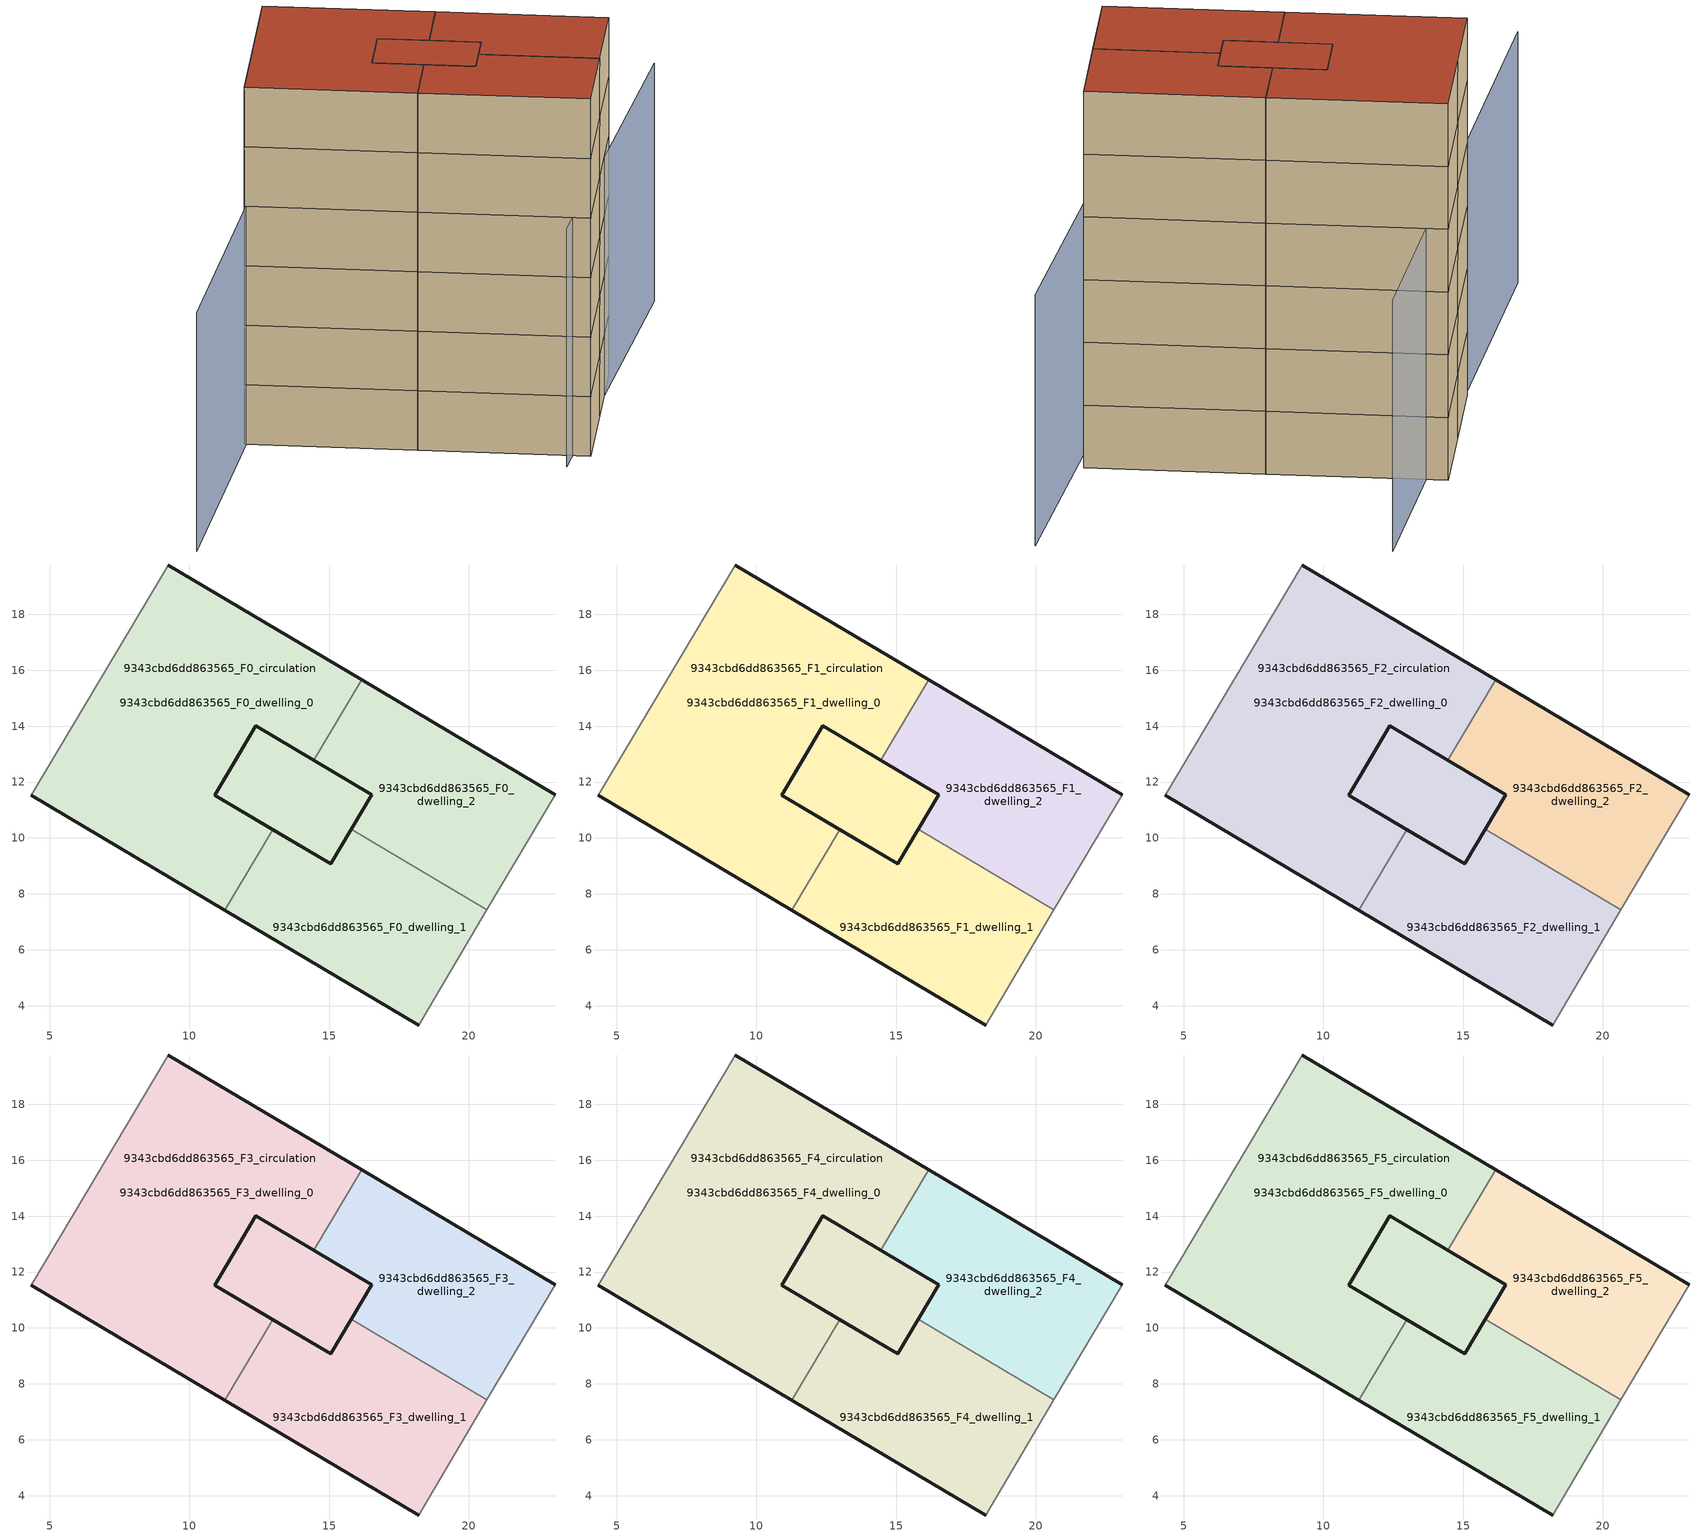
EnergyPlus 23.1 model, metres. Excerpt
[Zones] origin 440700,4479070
9343cbd6dd863565_F0_dwelling_0
 floor ground (EU_floor_Construction): 16.53,11.54 15.06,9.07 10.91,11.53 12.37,14.01 14.45,12.77 z0; 16.16,15.66 14.45,12.77 12.37,14.01 11.64,12.77 10.91,11.53 12.98,10.3 11.27,7.42 4.35,11.53 6.79,15.65 9.24,19.77 z0
 wall outside (EU_wall_Construction): 16.16,15.66 9.24,19.77 / 4.35,11.53 11.27,7.42 / 12.98,10.3 10.91,11.53 11.64,12.77 12.37,14.01 14.45,12.77 z0:3
 wall adiabatic (EU_wall_Construction): 9.24,19.77 6.79,15.65 4.35,11.53 z0:3
 wall to 9343cbd6dd863565_F0_dwelling_2 (EU_wall_Construction): 14.45,12.77 16.16,15.66 z0:3
 wall to 9343cbd6dd863565_F0_dwelling_1 (EU_wall_Construction): 11.27,7.42 12.98,10.3 z0:3
9343cbd6dd863565_F0_dwelling_1
 floor ground (EU_floor_Construction): 20.64,7.43 18.2,3.31 11.27,7.42 12.98,10.3 13.98,9.71 15.06,9.07 15.8,10.3 z0; 16.53,11.54 15.8,10.3 15.06,9.07 13.98,9.71 10.91,11.53 12.37,14.01 z0
 wall outside (EU_wall_Construction): 11.27,7.42 18.2,3.31 / 15.8,10.3 15.06,9.07 12.98,10.3 z0:3
 wall adiabatic (EU_wall_Construction): 18.2,3.31 20.64,7.43 z0:3
 wall to 9343cbd6dd863565_F0_dwelling_2 (EU_wall_Construction): 20.64,7.43 15.8,10.3 z0:3
9343cbd6dd863565_F0_dwelling_2
 floor ground (EU_floor_Construction): 14.45,12.77 16.53,11.54 15.8,10.3 15.06,9.07 10.91,11.53 12.37,14.01 z0; 23.09,11.55 20.64,7.43 15.8,10.3 16.53,11.54 14.45,12.77 16.16,15.66 z0
 wall outside (EU_wall_Construction): 23.09,11.55 16.16,15.66 / 14.45,12.77 16.53,11.54 15.8,10.3 z0:3
 wall adiabatic (EU_wall_Construction): 20.64,7.43 23.09,11.55 z0:3
9343cbd6dd863565_F0_circulation
 floor ground (EU_floor_Construction): 14.45,12.77 16.53,11.54 15.8,10.3 15.06,9.07 13.98,9.71 10.91,11.53 12.37,14.01 z0; 16.16,15.66 14.45,12.77 12.37,14.01 11.64,12.77 10.91,11.53 12.98,10.3 11.27,7.42 4.35,11.53 6.79,15.65 9.24,19.77 z0; 20.64,7.43 18.2,3.31 11.27,7.42 12.98,10.3 13.86,9.78 15.06,9.07 15.8,10.3 z0; 23.09,11.55 20.64,7.43 15.8,10.3 16.53,11.54 14.45,12.77 16.16,15.66 z0
 wall outside (EU_wall_Construction): 15.06,9.07 16.53,11.54 12.37,14.01 10.91,11.53 15.06,9.07 z0:3
9343cbd6dd863565_F1_dwelling_0
 floor outside (EU_floor_Construction): 16.16,15.66 14.45,12.77 12.37,14.01 11.64,12.77 10.91,11.53 12.98,10.3 11.27,7.42 4.35,11.53 6.79,15.65 9.24,19.77 z3
 floor to 9343cbd6dd863565_F0_dwelling_0 (EU_floor_Construction): 14.45,12.77 16.53,11.54 15.06,9.07 12.98,10.3 10.91,11.53 11.64,12.77 12.37,14.01 z3
 wall outside (EU_wall_Construction): 16.16,15.66 9.24,19.77 / 4.35,11.53 11.27,7.42 / 12.98,10.3 10.91,11.53 11.64,12.77 12.37,14.01 14.45,12.77 z3:6
 wall adiabatic (EU_wall_Construction): 9.24,19.77 6.79,15.65 4.35,11.53 z3:6
 wall to 9343cbd6dd863565_F1_dwelling_2 (EU_wall_Construction): 14.45,12.77 16.16,15.66 z3:6
 wall to 9343cbd6dd863565_F1_dwelling_1 (EU_wall_Construction): 11.27,7.42 12.98,10.3 z3:6
9343cbd6dd863565_F1_dwelling_1
 floor to 9343cbd6dd863565_F0_dwelling_1 (EU_floor_Construction): 20.64,7.43 18.2,3.31 11.27,7.42 12.98,10.3 14.58,9.35 15.06,9.07 15.8,10.3 z3; 16.53,11.54 15.8,10.3 15.06,9.07 13.98,9.71 10.91,11.53 12.37,14.01 z3
 wall outside (EU_wall_Construction): 11.27,7.42 18.2,3.31 / 15.8,10.3 15.06,9.07 12.98,10.3 z3:6
 wall adiabatic (EU_wall_Construction): 18.2,3.31 20.64,7.43 z3:6
 wall to 9343cbd6dd863565_F1_dwelling_2 (EU_wall_Construction): 20.64,7.43 15.8,10.3 z3:6
9343cbd6dd863565_F1_dwelling_2
 floor to 9343cbd6dd863565_F0_dwelling_2 (EU_floor_Construction): 23.09,11.55 20.64,7.43 15.8,10.3 16.53,11.54 14.45,12.77 16.16,15.66 z3; 14.45,12.77 16.53,11.54 15.8,10.3 15.06,9.07 10.91,11.53 12.37,14.01 z3
 wall outside (EU_wall_Construction): 23.09,11.55 16.16,15.66 / 14.45,12.77 16.53,11.54 15.8,10.3 z3:6
 wall adiabatic (EU_wall_Construction): 20.64,7.43 23.09,11.55 z3:6
9343cbd6dd863565_F1_circulation
 floor outside (EU_floor_Construction): 23.09,11.55 20.64,7.43 15.8,10.3 16.53,11.54 14.45,12.77 16.16,15.66 z3
 floor to 9343cbd6dd863565_F0_circulation (EU_floor_Construction): 14.45,12.77 16.53,11.54 15.8,10.3 15.06,9.07 13.98,9.71 10.91,11.53 12.37,14.01 z3; 16.16,15.66 14.45,12.77 12.37,14.01 11.64,12.77 10.91,11.53 12.98,10.3 11.27,7.42 4.35,11.53 6.79,15.65 9.24,19.77 z3; 20.64,7.43 18.2,3.31 11.27,7.42 12.98,10.3 13.86,9.78 15.06,9.07 15.8,10.3 z3
 wall outside (EU_wall_Construction): 15.06,9.07 16.53,11.54 12.37,14.01 10.91,11.53 15.06,9.07 z3:6
9343cbd6dd863565_F2_dwelling_0
 floor outside (EU_floor_Construction): 16.16,15.66 14.45,12.77 12.37,14.01 11.64,12.77 10.91,11.53 12.98,10.3 11.27,7.42 4.35,11.53 6.79,15.65 9.24,19.77 z6
 floor to 9343cbd6dd863565_F1_dwelling_0 (EU_floor_Construction): 14.45,12.77 16.53,11.54 15.06,9.07 12.98,10.3 10.91,11.53 11.64,12.77 12.37,14.01 z6
 wall outside (EU_wall_Construction): 16.16,15.66 9.24,19.77 / 4.35,11.53 11.27,7.42 / 12.98,10.3 10.91,11.53 11.64,12.77 12.37,14.01 14.45,12.77 z6:9
 wall adiabatic (EU_wall_Construction): 9.24,19.77 6.79,15.65 4.35,11.53 z6:9
 wall to 9343cbd6dd863565_F2_dwelling_2 (EU_wall_Construction): 14.45,12.77 16.16,15.66 z6:9
 wall to 9343cbd6dd863565_F2_dwelling_1 (EU_wall_Construction): 11.27,7.42 12.98,10.3 z6:9
9343cbd6dd863565_F2_dwelling_1
 floor to 9343cbd6dd863565_F1_dwelling_1 (EU_floor_Construction): 20.64,7.43 18.2,3.31 11.27,7.42 12.98,10.3 14.58,9.35 15.06,9.07 15.8,10.3 z6; 16.53,11.54 15.8,10.3 15.06,9.07 13.98,9.71 10.91,11.53 12.37,14.01 z6
 wall outside (EU_wall_Construction): 11.27,7.42 18.2,3.31 / 15.8,10.3 15.06,9.07 12.98,10.3 z6:9
 wall adiabatic (EU_wall_Construction): 18.2,3.31 20.64,7.43 z6:9
 wall to 9343cbd6dd863565_F2_dwelling_2 (EU_wall_Construction): 20.64,7.43 15.8,10.3 z6:9
9343cbd6dd863565_F2_dwelling_2
 floor to 9343cbd6dd863565_F1_dwelling_2 (EU_floor_Construction): 23.09,11.55 20.64,7.43 15.8,10.3 16.53,11.54 14.45,12.77 16.16,15.66 z6; 14.45,12.77 16.53,11.54 15.8,10.3 15.06,9.07 10.91,11.53 12.37,14.01 z6
 wall outside (EU_wall_Construction): 23.09,11.55 16.16,15.66 / 14.45,12.77 16.53,11.54 15.8,10.3 z6:9
 wall adiabatic (EU_wall_Construction): 20.64,7.43 23.09,11.55 z6:9
9343cbd6dd863565_F2_circulation
 floor outside (EU_floor_Construction): 23.09,11.55 20.64,7.43 15.8,10.3 16.53,11.54 14.45,12.77 16.16,15.66 z6
 floor to 9343cbd6dd863565_F1_circulation (EU_floor_Construction): 14.45,12.77 16.53,11.54 15.8,10.3 15.06,9.07 13.98,9.71 10.91,11.53 12.37,14.01 z6; 16.16,15.66 14.45,12.77 12.37,14.01 11.64,12.77 10.91,11.53 12.98,10.3 11.27,7.42 4.35,11.53 6.79,15.65 9.24,19.77 z6; 20.64,7.43 18.2,3.31 11.27,7.42 12.98,10.3 13.86,9.78 15.06,9.07 15.8,10.3 z6
 wall outside (EU_wall_Construction): 15.06,9.07 16.53,11.54 12.37,14.01 10.91,11.53 15.06,9.07 z6:9
9343cbd6dd863565_F3_dwelling_0
 floor outside (EU_floor_Construction): 16.16,15.66 14.45,12.77 12.37,14.01 11.64,12.77 10.91,11.53 12.98,10.3 11.27,7.42 4.35,11.53 6.79,15.65 9.24,19.77 z9
 floor to 9343cbd6dd863565_F2_dwelling_0 (EU_floor_Construction): 14.45,12.77 16.53,11.54 15.06,9.07 12.98,10.3 10.91,11.53 11.64,12.77 12.37,14.01 z9
 wall outside (EU_wall_Construction): 16.16,15.66 9.24,19.77 / 4.35,11.53 11.27,7.42 / 12.98,10.3 10.91,11.53 11.64,12.77 12.37,14.01 14.45,12.77 z9:12
 wall adiabatic (EU_wall_Construction): 9.24,19.77 6.79,15.65 4.35,11.53 z9:12
 wall to 9343cbd6dd863565_F3_dwelling_2 (EU_wall_Construction): 14.45,12.77 16.16,15.66 z9:12
 wall to 9343cbd6dd863565_F3_dwelling_1 (EU_wall_Construction): 11.27,7.42 12.98,10.3 z9:12
9343cbd6dd863565_F3_dwelling_1
 floor to 9343cbd6dd863565_F2_dwelling_1 (EU_floor_Construction): 20.64,7.43 18.2,3.31 11.27,7.42 12.98,10.3 14.58,9.35 15.06,9.07 15.8,10.3 z9; 16.53,11.54 15.8,10.3 15.06,9.07 13.98,9.71 10.91,11.53 12.37,14.01 z9
 wall outside (EU_wall_Construction): 11.27,7.42 18.2,3.31 / 15.8,10.3 15.06,9.07 12.98,10.3 z9:12
 wall adiabatic (EU_wall_Construction): 18.2,3.31 20.64,7.43 z9:12
 wall to 9343cbd6dd863565_F3_dwelling_2 (EU_wall_Construction): 20.64,7.43 15.8,10.3 z9:12
9343cbd6dd863565_F3_dwelling_2
 floor to 9343cbd6dd863565_F2_dwelling_2 (EU_floor_Construction): 23.09,11.55 20.64,7.43 15.8,10.3 16.53,11.54 14.45,12.77 16.16,15.66 z9; 14.45,12.77 16.53,11.54 15.8,10.3 15.06,9.07 10.91,11.53 12.37,14.01 z9
 wall outside (EU_wall_Construction): 23.09,11.55 16.16,15.66 / 14.45,12.77 16.53,11.54 15.8,10.3 z9:12
 wall adiabatic (EU_wall_Construction): 20.64,7.43 23.09,11.55 z9:12
9343cbd6dd863565_F3_circulation
 floor outside (EU_floor_Construction): 23.09,11.55 20.64,7.43 15.8,10.3 16.53,11.54 14.45,12.77 16.16,15.66 z9
 floor to 9343cbd6dd863565_F2_circulation (EU_floor_Construction): 14.45,12.77 16.53,11.54 15.8,10.3 15.06,9.07 13.98,9.71 10.91,11.53 12.37,14.01 z9; 16.16,15.66 14.45,12.77 12.37,14.01 11.64,12.77 10.91,11.53 12.98,10.3 11.27,7.42 4.35,11.53 6.79,15.65 9.24,19.77 z9; 20.64,7.43 18.2,3.31 11.27,7.42 12.98,10.3 13.86,9.78 15.06,9.07 15.8,10.3 z9
 wall outside (EU_wall_Construction): 15.06,9.07 16.53,11.54 12.37,14.01 10.91,11.53 15.06,9.07 z9:12
9343cbd6dd863565_F4_dwelling_0
 floor outside (EU_floor_Construction): 16.16,15.66 14.45,12.77 12.37,14.01 11.64,12.77 10.91,11.53 12.98,10.3 11.27,7.42 4.35,11.53 6.79,15.65 9.24,19.77 z12
 floor to 9343cbd6dd863565_F3_dwelling_0 (EU_floor_Construction): 14.45,12.77 16.53,11.54 15.06,9.07 12.98,10.3 10.91,11.53 11.64,12.77 12.37,14.01 z12
 wall outside (EU_wall_Construction): 16.16,15.66 9.24,19.77 / 4.35,11.53 11.27,7.42 / 12.98,10.3 10.91,11.53 11.64,12.77 12.37,14.01 14.45,12.77 z12:15
 wall adiabatic (EU_wall_Construction): 9.24,19.77 6.79,15.65 4.35,11.53 z12:15
 wall to 9343cbd6dd863565_F4_dwelling_2 (EU_wall_Construction): 14.45,12.77 16.16,15.66 z12:15
 wall to 9343cbd6dd863565_F4_dwelling_1 (EU_wall_Construction): 11.27,7.42 12.98,10.3 z12:15
9343cbd6dd863565_F4_dwelling_1
 floor to 9343cbd6dd863565_F3_dwelling_1 (EU_floor_Construction): 20.64,7.43 18.2,3.31 11.27,7.42 12.98,10.3 14.58,9.35 15.06,9.07 15.8,10.3 z12; 16.53,11.54 15.8,10.3 15.06,9.07 13.98,9.71 10.91,11.53 12.37,14.01 z12
 wall outside (EU_wall_Construction): 11.27,7.42 18.2,3.31 / 15.8,10.3 15.06,9.07 12.98,10.3 z12:15
 wall adiabatic (EU_wall_Construction): 18.2,3.31 20.64,7.43 z12:15
 wall to 9343cbd6dd863565_F4_dwelling_2 (EU_wall_Construction): 20.64,7.43 15.8,10.3 z12:15
9343cbd6dd863565_F4_dwelling_2
 floor to 9343cbd6dd863565_F3_dwelling_2 (EU_floor_Construction): 23.09,11.55 20.64,7.43 15.8,10.3 16.53,11.54 14.45,12.77 16.16,15.66 z12; 14.45,12.77 16.53,11.54 15.8,10.3 15.06,9.07 10.91,11.53 12.37,14.01 z12
 wall outside (EU_wall_Construction): 23.09,11.55 16.16,15.66 / 14.45,12.77 16.53,11.54 15.8,10.3 z12:15
 wall adiabatic (EU_wall_Construction): 20.64,7.43 23.09,11.55 z12:15
9343cbd6dd863565_F4_circulation
 floor outside (EU_floor_Construction): 23.09,11.55 20.64,7.43 15.8,10.3 16.53,11.54 14.45,12.77 16.16,15.66 z12
 floor to 9343cbd6dd863565_F3_circulation (EU_floor_Construction): 14.45,12.77 16.53,11.54 15.8,10.3 15.06,9.07 13.98,9.71 10.91,11.53 12.37,14.01 z12; 16.16,15.66 14.45,12.77 12.37,14.01 11.64,12.77 10.91,11.53 12.98,10.3 11.27,7.42 4.35,11.53 6.79,15.65 9.24,19.77 z12; 20.64,7.43 18.2,3.31 11.27,7.42 12.98,10.3 13.86,9.78 15.06,9.07 15.8,10.3 z12
 wall outside (EU_wall_Construction): 15.06,9.07 16.53,11.54 12.37,14.01 10.91,11.53 15.06,9.07 z12:15
9343cbd6dd863565_F5_dwelling_0
 floor outside (EU_floor_Construction): 16.16,15.66 14.45,12.77 12.37,14.01 11.64,12.77 10.91,11.53 12.98,10.3 11.27,7.42 4.35,11.53 6.79,15.65 9.24,19.77 z15
 floor to 9343cbd6dd863565_F4_dwelling_0 (EU_floor_Construction): 14.45,12.77 16.53,11.54 15.06,9.07 12.98,10.3 10.91,11.53 11.64,12.77 12.37,14.01 z15
 wall outside (EU_wall_Construction): 16.16,15.66 9.24,19.77 / 4.35,11.53 11.27,7.42 / 12.98,10.3 10.91,11.53 11.64,12.77 12.37,14.01 14.45,12.77 z15:18
 wall adiabatic (EU_wall_Construction): 9.24,19.77 6.79,15.65 4.35,11.53 z15:18
 wall to 9343cbd6dd863565_F5_dwelling_2 (EU_wall_Construction): 14.45,12.77 16.16,15.66 z15:18
 wall to 9343cbd6dd863565_F5_dwelling_1 (EU_wall_Construction): 11.27,7.42 12.98,10.3 z15:18
 roof outside (EU_roof_Construction): 12.98,10.3 10.91,11.53 11.64,12.77 12.37,14.01 14.45,12.77 16.16,15.66 9.24,19.77 6.79,15.65 4.35,11.53 11.27,7.42 z18; 15.06,9.07 16.53,11.54 14.45,12.77 12.37,14.01 10.91,11.53 z18
9343cbd6dd863565_F5_dwelling_1
 floor to 9343cbd6dd863565_F4_dwelling_1 (EU_floor_Construction): 20.64,7.43 18.2,3.31 11.27,7.42 12.98,10.3 14.58,9.35 15.06,9.07 15.8,10.3 z15; 16.53,11.54 15.8,10.3 15.06,9.07 13.98,9.71 10.91,11.53 12.37,14.01 z15
 wall outside (EU_wall_Construction): 11.27,7.42 18.2,3.31 / 15.8,10.3 15.06,9.07 12.98,10.3 z15:18
 wall adiabatic (EU_wall_Construction): 18.2,3.31 20.64,7.43 z15:18
 wall to 9343cbd6dd863565_F5_dwelling_2 (EU_wall_Construction): 20.64,7.43 15.8,10.3 z15:18
 roof outside (EU_roof_Construction): 16.53,11.54 12.37,14.01 10.91,11.53 13.98,9.71 15.06,9.07 15.8,10.3 z18; 18.2,3.31 20.64,7.43 15.8,10.3 15.06,9.07 13.98,9.71 12.98,10.3 11.27,7.42 z18
9343cbd6dd863565_F5_dwelling_2
 floor to 9343cbd6dd863565_F4_dwelling_2 (EU_floor_Construction): 23.09,11.55 20.64,7.43 15.8,10.3 16.53,11.54 14.45,12.77 16.16,15.66 z15; 14.45,12.77 16.53,11.54 15.8,10.3 15.06,9.07 10.91,11.53 12.37,14.01 z15
 wall outside (EU_wall_Construction): 23.09,11.55 16.16,15.66 / 14.45,12.77 16.53,11.54 15.8,10.3 z15:18
 wall adiabatic (EU_wall_Construction): 20.64,7.43 23.09,11.55 z15:18
 roof outside (EU_roof_Construction): 20.64,7.43 23.09,11.55 16.16,15.66 14.45,12.77 16.53,11.54 15.8,10.3 z18; 15.8,10.3 16.53,11.54 14.45,12.77 12.37,14.01 10.91,11.53 15.06,9.07 z18
9343cbd6dd863565_F5_circulation
 floor outside (EU_floor_Construction): 23.09,11.55 20.64,7.43 15.8,10.3 16.53,11.54 14.45,12.77 16.16,15.66 z15
 floor to 9343cbd6dd863565_F4_circulation (EU_floor_Construction): 14.45,12.77 16.53,11.54 15.8,10.3 15.06,9.07 13.98,9.71 10.91,11.53 12.37,14.01 z15; 16.16,15.66 14.45,12.77 12.37,14.01 11.64,12.77 10.91,11.53 12.98,10.3 11.27,7.42 4.35,11.53 6.79,15.65 9.24,19.77 z15; 20.64,7.43 18.2,3.31 11.27,7.42 12.98,10.3 13.86,9.78 15.06,9.07 15.8,10.3 z15
 wall outside (EU_wall_Construction): 15.06,9.07 16.53,11.54 12.37,14.01 10.91,11.53 15.06,9.07 z15:18
 roof outside (EU_roof_Construction): 12.98,10.3 10.91,11.53 11.64,12.77 12.37,14.01 14.45,12.77 16.16,15.66 9.24,19.77 6.79,15.65 4.35,11.53 11.27,7.42 z18; 15.8,10.3 16.53,11.54 14.45,12.77 12.37,14.01 10.91,11.53 13.98,9.71 15.06,9.07 z18; 18.2,3.31 20.64,7.43 15.8,10.3 15.06,9.07 13.86,9.78 12.98,10.3 11.27,7.42 z18; 20.64,7.43 23.09,11.55 16.16,15.66 14.45,12.77 16.53,11.54 15.8,10.3 z18
shading: 16.65,2.69 28.76,18.45 / 14.86,25.83 -3.09,1.19 z0:12
[Building]
EU S2 Campaign: North Axis=0; Terrain=City; Solar Distribution=FullExterior
[Site:Location]
Madrid: Latitude=40.5; Longitude=-3.5; Time Zone=1; Elevation=609
[SizingPeriod:WeatherFileDays]
AnnualSizingPeriod: Begin Month=1; Begin Day of Month=1; End Month=12; End Day of Month=31; Day of Week for Start Day=Monday; Use Weather File Daylight Saving Period=No; Use Weather File Rain and Snow Indicators=No
[MATERIAL]
EU_InternalMass_Material: Roughness=MediumRough; Thickness=0.1; Conductivity=1; Density=1800; Specific Heat=900; Thermal Absorptance=0.9; Solar Absorptance=0.7; Visible Absorptance=0.7
[MATERIAL:NOMASS] Roughness=MediumRough; Thermal Absorptance=0.9; Solar Absorptance=0.7; Visible Absorptance=0.7
Name | Thermal Resistance
EU_wall_NoMass | 1.60022
EU_roof_NoMass | 1.57597
EU_floor_NoMass | 0.470652
[CONSTRUCTION]
EU_wall_Construction: EU_wall_NoMass
EU_roof_Construction: EU_roof_NoMass
EU_floor_Construction: EU_floor_NoMass
EU_InternalMass_Construction: EU_InternalMass_Material
[ZONE] Type=1; Multiplier=1; Ceiling Height=autocalculate; Floor Area=autocalculate; Part of Total Floor Area=Yes
Name | Volume
9343cbd6dd863565_F0_dwelling_0; 9343cbd6dd863565_F1_dwelling_0; 9343cbd6dd863565_F2_dwelling_0; 9343cbd6dd863565_F3_dwelling_0; 9343cbd6dd863565_F4_dwelling_0; 9343cbd6dd863565_F5_dwelling_0 | 252.316
9343cbd6dd863565_F0_dwelling_1 | 146.992
9343cbd6dd863565_F1_dwelling_1; 9343cbd6dd863565_F2_dwelling_1; 9343cbd6dd863565_F3_dwelling_1; 9343cbd6dd863565_F4_dwelling_1; 9343cbd6dd863565_F5_dwelling_1 | 146.993
9343cbd6dd863565_F0_dwelling_2; 9343cbd6dd863565_F1_dwelling_2; 9343cbd6dd863565_F2_dwelling_2; 9343cbd6dd863565_F3_dwelling_2; 9343cbd6dd863565_F4_dwelling_2; 9343cbd6dd863565_F5_dwelling_2 | 146.991
9343cbd6dd863565_F0_circulation; 9343cbd6dd863565_F1_circulation; 9343cbd6dd863565_F2_circulation; 9343cbd6dd863565_F3_circulation; 9343cbd6dd863565_F4_circulation; 9343cbd6dd863565_F5_circulation | 462.965
[INTERNALMASS] Construction=EU_InternalMass_Construction
Name | Zone or ZoneList | Surface Area
9343cbd6dd863565_F0_dwelling_0_EU_InternalMass | 9343cbd6dd863565_F0_dwelling_0 | 70.2164
9343cbd6dd863565_F0_dwelling_1_EU_InternalMass | 9343cbd6dd863565_F0_dwelling_1 | 35.1082
9343cbd6dd863565_F0_dwelling_2_EU_InternalMass | 9343cbd6dd863565_F0_dwelling_2 | 35.1082
9343cbd6dd863565_F1_dwelling_0_EU_InternalMass | 9343cbd6dd863565_F1_dwelling_0 | 70.2164
9343cbd6dd863565_F1_dwelling_1_EU_InternalMass | 9343cbd6dd863565_F1_dwelling_1 | 35.1082
9343cbd6dd863565_F1_dwelling_2_EU_InternalMass | 9343cbd6dd863565_F1_dwelling_2 | 35.1082
9343cbd6dd863565_F2_dwelling_0_EU_InternalMass | 9343cbd6dd863565_F2_dwelling_0 | 70.2164
9343cbd6dd863565_F2_dwelling_1_EU_InternalMass | 9343cbd6dd863565_F2_dwelling_1 | 35.1082
9343cbd6dd863565_F2_dwelling_2_EU_InternalMass | 9343cbd6dd863565_F2_dwelling_2 | 35.1082
9343cbd6dd863565_F3_dwelling_0_EU_InternalMass | 9343cbd6dd863565_F3_dwelling_0 | 70.2164
9343cbd6dd863565_F3_dwelling_1_EU_InternalMass | 9343cbd6dd863565_F3_dwelling_1 | 35.1082
9343cbd6dd863565_F3_dwelling_2_EU_InternalMass | 9343cbd6dd863565_F3_dwelling_2 | 35.1082
9343cbd6dd863565_F4_dwelling_0_EU_InternalMass | 9343cbd6dd863565_F4_dwelling_0 | 70.2164
9343cbd6dd863565_F4_dwelling_1_EU_InternalMass | 9343cbd6dd863565_F4_dwelling_1 | 35.1082
9343cbd6dd863565_F4_dwelling_2_EU_InternalMass | 9343cbd6dd863565_F4_dwelling_2 | 35.1082
9343cbd6dd863565_F5_dwelling_0_EU_InternalMass | 9343cbd6dd863565_F5_dwelling_0 | 70.2164
9343cbd6dd863565_F5_dwelling_1_EU_InternalMass | 9343cbd6dd863565_F5_dwelling_1 | 35.1082
9343cbd6dd863565_F5_dwelling_2_EU_InternalMass | 9343cbd6dd863565_F5_dwelling_2 | 35.1082
[OTHEREQUIPMENT] Fuel Type=Electricity; Design Level Calculation Method=Watts/Area; Power per Zone Floor Area=1; Fraction Latent=0; Fraction Radiant=0; Fraction Lost=0; Carbon Dioxide Generation Rate=0; EndUse Subcategory=EU_Step8_InternalGains
Name | Zone or ZoneList or Space or SpaceList | Schedule
EU_Step8_InternalGain_9343cbd6dd863565_F0_dwelling_0_f000 | 9343cbd6dd863565_F0_dwelling_0 | EU_Step8_GainSchedule_9343cbd6dd863565_F0_dwelling_0_f000
EU_Step8_InternalGain_9343cbd6dd863565_F0_dwelling_1_f000 | 9343cbd6dd863565_F0_dwelling_1 | EU_Step8_GainSchedule_9343cbd6dd863565_F0_dwelling_1_f000
EU_Step8_InternalGain_9343cbd6dd863565_F0_dwelling_2_f000 | 9343cbd6dd863565_F0_dwelling_2 | EU_Step8_GainSchedule_9343cbd6dd863565_F0_dwelling_2_f000
EU_Step8_InternalGain_9343cbd6dd863565_F1_dwelling_0_f000 | 9343cbd6dd863565_F1_dwelling_0 | EU_Step8_GainSchedule_9343cbd6dd863565_F1_dwelling_0_f000
EU_Step8_InternalGain_9343cbd6dd863565_F1_dwelling_1_f000 | 9343cbd6dd863565_F1_dwelling_1 | EU_Step8_GainSchedule_9343cbd6dd863565_F1_dwelling_1_f000
EU_Step8_InternalGain_9343cbd6dd863565_F1_dwelling_2_f000 | 9343cbd6dd863565_F1_dwelling_2 | EU_Step8_GainSchedule_9343cbd6dd863565_F1_dwelling_2_f000
EU_Step8_InternalGain_9343cbd6dd863565_F2_dwelling_0_f000 | 9343cbd6dd863565_F2_dwelling_0 | EU_Step8_GainSchedule_9343cbd6dd863565_F2_dwelling_0_f000
EU_Step8_InternalGain_9343cbd6dd863565_F2_dwelling_1_f000 | 9343cbd6dd863565_F2_dwelling_1 | EU_Step8_GainSchedule_9343cbd6dd863565_F2_dwelling_1_f000
EU_Step8_InternalGain_9343cbd6dd863565_F2_dwelling_2_f000 | 9343cbd6dd863565_F2_dwelling_2 | EU_Step8_GainSchedule_9343cbd6dd863565_F2_dwelling_2_f000
EU_Step8_InternalGain_9343cbd6dd863565_F3_dwelling_0_f000 | 9343cbd6dd863565_F3_dwelling_0 | EU_Step8_GainSchedule_9343cbd6dd863565_F3_dwelling_0_f000
EU_Step8_InternalGain_9343cbd6dd863565_F3_dwelling_1_f000 | 9343cbd6dd863565_F3_dwelling_1 | EU_Step8_GainSchedule_9343cbd6dd863565_F3_dwelling_1_f000
EU_Step8_InternalGain_9343cbd6dd863565_F3_dwelling_2_f000 | 9343cbd6dd863565_F3_dwelling_2 | EU_Step8_GainSchedule_9343cbd6dd863565_F3_dwelling_2_f000
EU_Step8_InternalGain_9343cbd6dd863565_F4_dwelling_0_f000 | 9343cbd6dd863565_F4_dwelling_0 | EU_Step8_GainSchedule_9343cbd6dd863565_F4_dwelling_0_f000
EU_Step8_InternalGain_9343cbd6dd863565_F4_dwelling_1_f000 | 9343cbd6dd863565_F4_dwelling_1 | EU_Step8_GainSchedule_9343cbd6dd863565_F4_dwelling_1_f000
EU_Step8_InternalGain_9343cbd6dd863565_F4_dwelling_2_f000 | 9343cbd6dd863565_F4_dwelling_2 | EU_Step8_GainSchedule_9343cbd6dd863565_F4_dwelling_2_f000
EU_Step8_InternalGain_9343cbd6dd863565_F5_dwelling_0_f000 | 9343cbd6dd863565_F5_dwelling_0 | EU_Step8_GainSchedule_9343cbd6dd863565_F5_dwelling_0_f000
EU_Step8_InternalGain_9343cbd6dd863565_F5_dwelling_1_f000 | 9343cbd6dd863565_F5_dwelling_1 | EU_Step8_GainSchedule_9343cbd6dd863565_F5_dwelling_1_f000
EU_Step8_InternalGain_9343cbd6dd863565_F5_dwelling_2_f000 | 9343cbd6dd863565_F5_dwelling_2 | EU_Step8_GainSchedule_9343cbd6dd863565_F5_dwelling_2_f000
[ZONEINFILTRATION:DESIGNFLOWRATE] Schedule=EU_AlwaysOn; Design Flow Rate Calculation Method=Flow/Area; Flow Rate per Floor Area=0.0005; Constant Term Coefficient=1; Temperature Term Coefficient=0; Velocity Term Coefficient=0; Velocity Squared Term Coefficient=0
Name | Zone or ZoneList or Space or SpaceList
EU_Circulation_Infiltration_9343cbd6dd863565_F0_circulation | 9343cbd6dd863565_F0_circulation
EU_Circulation_Infiltration_9343cbd6dd863565_F1_circulation | 9343cbd6dd863565_F1_circulation
EU_Circulation_Infiltration_9343cbd6dd863565_F2_circulation | 9343cbd6dd863565_F2_circulation
EU_Circulation_Infiltration_9343cbd6dd863565_F3_circulation | 9343cbd6dd863565_F3_circulation
EU_Circulation_Infiltration_9343cbd6dd863565_F4_circulation | 9343cbd6dd863565_F4_circulation
EU_Circulation_Infiltration_9343cbd6dd863565_F5_circulation | 9343cbd6dd863565_F5_circulation
[ZONEVENTILATION:DESIGNFLOWRATE] Schedule=EU_AlwaysOn; Design Flow Rate Calculation Method=AirChanges/Hour; Air Changes per Hour=0.480704; Ventilation Type=Natural; Fan Pressure Rise=0; Fan Total Efficiency=1; Constant Term Coefficient=1; Temperature Term Coefficient=0; Velocity Term Coefficient=0; Velocity Squared Term Coefficient=0; Minimum Indoor Temperature=-100; Maximum Indoor Temperature=100; Delta Temperature=-100; Minimum Outdoor Temperature=-100; Maximum Outdoor Temperature=100; Maximum Wind Speed=40
Name | Zone or ZoneList or Space or SpaceList
EU_ConstantAir_9343cbd6dd863565_F0_dwelling_0 | 9343cbd6dd863565_F0_dwelling_0
EU_ConstantAir_9343cbd6dd863565_F0_dwelling_1 | 9343cbd6dd863565_F0_dwelling_1
EU_ConstantAir_9343cbd6dd863565_F0_dwelling_2 | 9343cbd6dd863565_F0_dwelling_2
EU_ConstantAir_9343cbd6dd863565_F1_dwelling_0 | 9343cbd6dd863565_F1_dwelling_0
EU_ConstantAir_9343cbd6dd863565_F1_dwelling_1 | 9343cbd6dd863565_F1_dwelling_1
EU_ConstantAir_9343cbd6dd863565_F1_dwelling_2 | 9343cbd6dd863565_F1_dwelling_2
EU_ConstantAir_9343cbd6dd863565_F2_dwelling_0 | 9343cbd6dd863565_F2_dwelling_0
EU_ConstantAir_9343cbd6dd863565_F2_dwelling_1 | 9343cbd6dd863565_F2_dwelling_1
EU_ConstantAir_9343cbd6dd863565_F2_dwelling_2 | 9343cbd6dd863565_F2_dwelling_2
EU_ConstantAir_9343cbd6dd863565_F3_dwelling_0 | 9343cbd6dd863565_F3_dwelling_0
EU_ConstantAir_9343cbd6dd863565_F3_dwelling_1 | 9343cbd6dd863565_F3_dwelling_1
EU_ConstantAir_9343cbd6dd863565_F3_dwelling_2 | 9343cbd6dd863565_F3_dwelling_2
EU_ConstantAir_9343cbd6dd863565_F4_dwelling_0 | 9343cbd6dd863565_F4_dwelling_0
EU_ConstantAir_9343cbd6dd863565_F4_dwelling_1 | 9343cbd6dd863565_F4_dwelling_1
EU_ConstantAir_9343cbd6dd863565_F4_dwelling_2 | 9343cbd6dd863565_F4_dwelling_2
EU_ConstantAir_9343cbd6dd863565_F5_dwelling_0 | 9343cbd6dd863565_F5_dwelling_0
EU_ConstantAir_9343cbd6dd863565_F5_dwelling_1 | 9343cbd6dd863565_F5_dwelling_1
EU_ConstantAir_9343cbd6dd863565_F5_dwelling_2 | 9343cbd6dd863565_F5_dwelling_2
[HVACTEMPLATE:THERMOSTAT] Constant Heating Setpoint=20; Constant Cooling Setpoint=50
EU_HeatOnly_9343cbd6dd863565_F0_dwelling_0; EU_HeatOnly_9343cbd6dd863565_F0_dwelling_1; EU_HeatOnly_9343cbd6dd863565_F0_dwelling_2; EU_HeatOnly_9343cbd6dd863565_F1_dwelling_0; EU_HeatOnly_9343cbd6dd863565_F1_dwelling_1; EU_HeatOnly_9343cbd6dd863565_F1_dwelling_2; EU_HeatOnly_9343cbd6dd863565_F2_dwelling_0; EU_HeatOnly_9343cbd6dd863565_F2_dwelling_1; EU_HeatOnly_9343cbd6dd863565_F2_dwelling_2; EU_HeatOnly_9343cbd6dd863565_F3_dwelling_0; EU_HeatOnly_9343cbd6dd863565_F3_dwelling_1; EU_HeatOnly_9343cbd6dd863565_F3_dwelling_2; EU_HeatOnly_9343cbd6dd863565_F4_dwelling_0; EU_HeatOnly_9343cbd6dd863565_F4_dwelling_1; EU_HeatOnly_9343cbd6dd863565_F4_dwelling_2; EU_HeatOnly_9343cbd6dd863565_F5_dwelling_0; EU_HeatOnly_9343cbd6dd863565_F5_dwelling_1; EU_HeatOnly_9343cbd6dd863565_F5_dwelling_2
[HVACTEMPLATE:ZONE:IDEALLOADSAIRSYSTEM] System Availability Schedule=EU_AlwaysOn; Maximum Heating Supply Air Temperature=50; Minimum Cooling Supply Air Temperature=13; Maximum Heating Supply Air Humidity Ratio=0.0156; Minimum Cooling Supply Air Humidity Ratio=0.0077; Heating Limit=NoLimit; Cooling Limit=NoLimit; Heating Availability Schedule=EU_AlwaysOn; Cooling Availability Schedule=EU_CoolingOff; Dehumidification Control Type=ConstantSensibleHeatRatio; Cooling Sensible Heat Ratio=0.7; Dehumidification Setpoint=60; Humidification Control Type=None; Humidification Setpoint=30; Outdoor Air Method=None; Outdoor Air Flow Rate per Person=0.00944; Outdoor Air Flow Rate per Zone Floor Area=0; Outdoor Air Flow Rate per Zone=0; Demand Controlled Ventilation Type=None; Outdoor Air Economizer Type=NoEconomizer; Heat Recovery Type=None; Sensible Heat Recovery Effectiveness=0.7; Latent Heat Recovery Effectiveness=0.65
Name | Template Thermostat
9343cbd6dd863565_F0_dwelling_0 | EU_HeatOnly_9343cbd6dd863565_F0_dwelling_0
9343cbd6dd863565_F0_dwelling_1 | EU_HeatOnly_9343cbd6dd863565_F0_dwelling_1
9343cbd6dd863565_F0_dwelling_2 | EU_HeatOnly_9343cbd6dd863565_F0_dwelling_2
9343cbd6dd863565_F1_dwelling_0 | EU_HeatOnly_9343cbd6dd863565_F1_dwelling_0
9343cbd6dd863565_F1_dwelling_1 | EU_HeatOnly_9343cbd6dd863565_F1_dwelling_1
9343cbd6dd863565_F1_dwelling_2 | EU_HeatOnly_9343cbd6dd863565_F1_dwelling_2
9343cbd6dd863565_F2_dwelling_0 | EU_HeatOnly_9343cbd6dd863565_F2_dwelling_0
9343cbd6dd863565_F2_dwelling_1 | EU_HeatOnly_9343cbd6dd863565_F2_dwelling_1
9343cbd6dd863565_F2_dwelling_2 | EU_HeatOnly_9343cbd6dd863565_F2_dwelling_2
9343cbd6dd863565_F3_dwelling_0 | EU_HeatOnly_9343cbd6dd863565_F3_dwelling_0
9343cbd6dd863565_F3_dwelling_1 | EU_HeatOnly_9343cbd6dd863565_F3_dwelling_1
9343cbd6dd863565_F3_dwelling_2 | EU_HeatOnly_9343cbd6dd863565_F3_dwelling_2
9343cbd6dd863565_F4_dwelling_0 | EU_HeatOnly_9343cbd6dd863565_F4_dwelling_0
9343cbd6dd863565_F4_dwelling_1 | EU_HeatOnly_9343cbd6dd863565_F4_dwelling_1
9343cbd6dd863565_F4_dwelling_2 | EU_HeatOnly_9343cbd6dd863565_F4_dwelling_2
9343cbd6dd863565_F5_dwelling_0 | EU_HeatOnly_9343cbd6dd863565_F5_dwelling_0
9343cbd6dd863565_F5_dwelling_1 | EU_HeatOnly_9343cbd6dd863565_F5_dwelling_1
9343cbd6dd863565_F5_dwelling_2 | EU_HeatOnly_9343cbd6dd863565_F5_dwelling_2
[SIZING:ZONE] Zone Cooling Design Supply Air Temperature Input Method=SupplyAirTemperature; Zone Cooling Design Supply Air Temperature=13; Zone Heating Design Supply Air Temperature Input Method=SupplyAirTemperature; Zone Heating Design Supply Air Temperature=50; Zone Cooling Design Supply Air Humidity Ratio=0.008; Zone Heating Design Supply Air Humidity Ratio=0.008; Cooling Design Air Flow Method=DesignDay; Cooling Design Air Flow Rate=0; Cooling Minimum Air Flow per Zone Floor Area=0.000762; Cooling Minimum Air Flow=0; Cooling Minimum Air Flow Fraction=0.2; Heating Design Air Flow Method=DesignDay; Heating Design Air Flow Rate=0; Heating Maximum Air Flow per Zone Floor Area=0.002032; Heating Maximum Air Flow=0.141576; Heating Maximum Air Flow Fraction=0.3; Account for Dedicated Outdoor Air System=No; Dedicated Outdoor Air System Control Strategy=NeutralSupplyAir; Dedicated Outdoor Air Low Setpoint Temperature for Design=autosize; Dedicated Outdoor Air High Setpoint Temperature for Design=autosize; Zone Load Sizing Method=Sensible Load Only No Latent Load; Zone Latent Cooling Design Supply Air Humidity Ratio Input Method=HumidityRatioDifference; Zone Cooling Design Supply Air Humidity Ratio Difference=0.005; Zone Latent Heating Design Supply Air Humidity Ratio Input Method=HumidityRatioDifference; Zone Humidification Design Supply Air Humidity Ratio Difference=0.005
9343cbd6dd863565_F0_dwelling_0; 9343cbd6dd863565_F0_dwelling_1; 9343cbd6dd863565_F0_dwelling_2; 9343cbd6dd863565_F1_dwelling_0; 9343cbd6dd863565_F1_dwelling_1; 9343cbd6dd863565_F1_dwelling_2; 9343cbd6dd863565_F2_dwelling_0; 9343cbd6dd863565_F2_dwelling_1; 9343cbd6dd863565_F2_dwelling_2; 9343cbd6dd863565_F3_dwelling_0; 9343cbd6dd863565_F3_dwelling_1; 9343cbd6dd863565_F3_dwelling_2; 9343cbd6dd863565_F4_dwelling_0; 9343cbd6dd863565_F4_dwelling_1; 9343cbd6dd863565_F4_dwelling_2; 9343cbd6dd863565_F5_dwelling_0; 9343cbd6dd863565_F5_dwelling_1; 9343cbd6dd863565_F5_dwelling_2
[SCHEDULE:CONSTANT]
Name | Hourly Value
EU_AlwaysOn | 1
EU_CoolingOff | 0
[SCHEDULE:FILE] Column Number=1; Rows to Skip at Top=0; Number of Hours of Data=8760; Column Separator=Comma; Interpolate to Timestep=No; Minutes per Item=60; Adjust Schedule for Daylight Savings=Yes
Name | File
EU_Step8_GainSchedule_9343cbd6dd863565_F0_dwelling_0_f000 | ../../schedules/9343cbd6dd863565/9343cbd6dd863565_F0_dwelling_0_f000_gain.csv
EU_Step8_GainSchedule_9343cbd6dd863565_F0_dwelling_1_f000 | ../../schedules/9343cbd6dd863565/9343cbd6dd863565_F0_dwelling_1_f000_gain.csv
EU_Step8_GainSchedule_9343cbd6dd863565_F0_dwelling_2_f000 | ../../schedules/9343cbd6dd863565/9343cbd6dd863565_F0_dwelling_2_f000_gain.csv
EU_Step8_GainSchedule_9343cbd6dd863565_F1_dwelling_0_f000 | ../../schedules/9343cbd6dd863565/9343cbd6dd863565_F1_dwelling_0_f000_gain.csv
EU_Step8_GainSchedule_9343cbd6dd863565_F1_dwelling_1_f000 | ../../schedules/9343cbd6dd863565/9343cbd6dd863565_F1_dwelling_1_f000_gain.csv
EU_Step8_GainSchedule_9343cbd6dd863565_F1_dwelling_2_f000 | ../../schedules/9343cbd6dd863565/9343cbd6dd863565_F1_dwelling_2_f000_gain.csv
EU_Step8_GainSchedule_9343cbd6dd863565_F2_dwelling_0_f000 | ../../schedules/9343cbd6dd863565/9343cbd6dd863565_F2_dwelling_0_f000_gain.csv
EU_Step8_GainSchedule_9343cbd6dd863565_F2_dwelling_1_f000 | ../../schedules/9343cbd6dd863565/9343cbd6dd863565_F2_dwelling_1_f000_gain.csv
EU_Step8_GainSchedule_9343cbd6dd863565_F2_dwelling_2_f000 | ../../schedules/9343cbd6dd863565/9343cbd6dd863565_F2_dwelling_2_f000_gain.csv
EU_Step8_GainSchedule_9343cbd6dd863565_F3_dwelling_0_f000 | ../../schedules/9343cbd6dd863565/9343cbd6dd863565_F3_dwelling_0_f000_gain.csv
EU_Step8_GainSchedule_9343cbd6dd863565_F3_dwelling_1_f000 | ../../schedules/9343cbd6dd863565/9343cbd6dd863565_F3_dwelling_1_f000_gain.csv
EU_Step8_GainSchedule_9343cbd6dd863565_F3_dwelling_2_f000 | ../../schedules/9343cbd6dd863565/9343cbd6dd863565_F3_dwelling_2_f000_gain.csv
EU_Step8_GainSchedule_9343cbd6dd863565_F4_dwelling_0_f000 | ../../schedules/9343cbd6dd863565/9343cbd6dd863565_F4_dwelling_0_f000_gain.csv
EU_Step8_GainSchedule_9343cbd6dd863565_F4_dwelling_1_f000 | ../../schedules/9343cbd6dd863565/9343cbd6dd863565_F4_dwelling_1_f000_gain.csv
EU_Step8_GainSchedule_9343cbd6dd863565_F4_dwelling_2_f000 | ../../schedules/9343cbd6dd863565/9343cbd6dd863565_F4_dwelling_2_f000_gain.csv
EU_Step8_GainSchedule_9343cbd6dd863565_F5_dwelling_0_f000 | ../../schedules/9343cbd6dd863565/9343cbd6dd863565_F5_dwelling_0_f000_gain.csv
EU_Step8_GainSchedule_9343cbd6dd863565_F5_dwelling_1_f000 | ../../schedules/9343cbd6dd863565/9343cbd6dd863565_F5_dwelling_1_f000_gain.csv
EU_Step8_GainSchedule_9343cbd6dd863565_F5_dwelling_2_f000 | ../../schedules/9343cbd6dd863565/9343cbd6dd863565_F5_dwelling_2_f000_gain.csv
